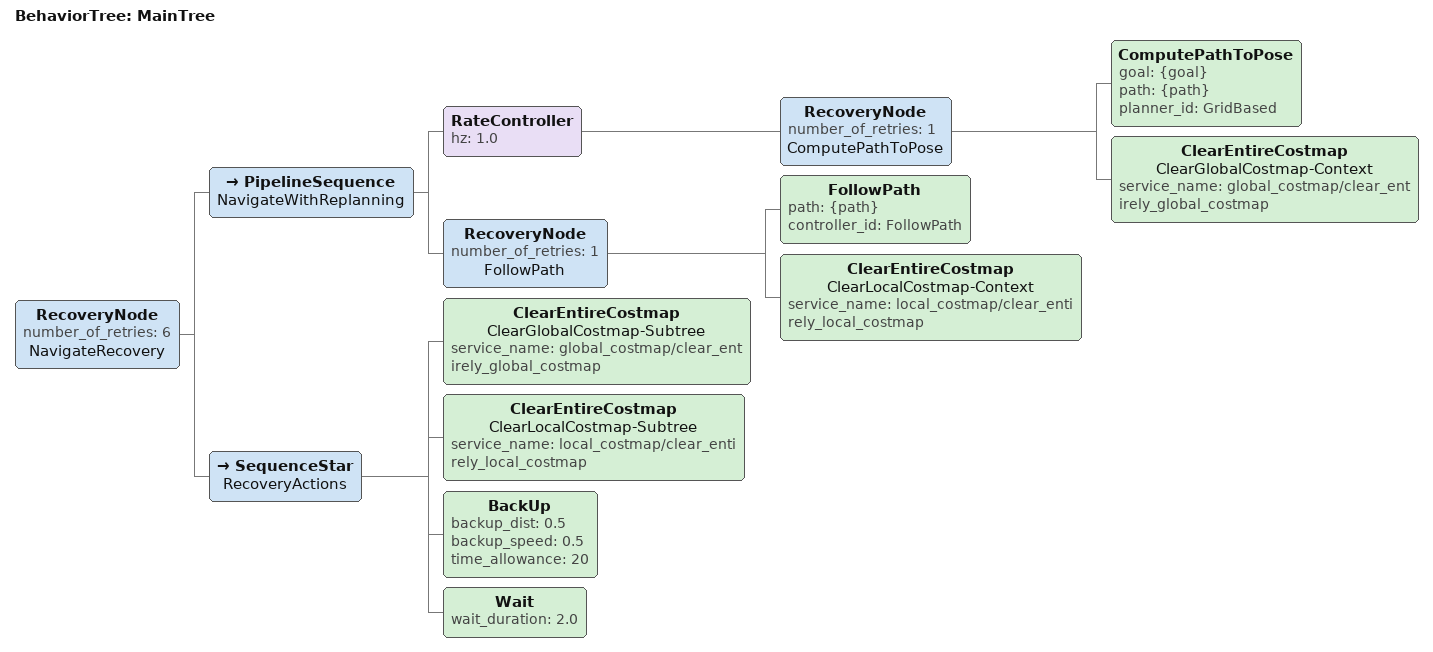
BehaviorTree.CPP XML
<root main_tree_to_execute="MainTree">
  <BehaviorTree ID="MainTree">
    <RecoveryNode number_of_retries="6" name="NavigateRecovery">

      <PipelineSequence name="NavigateWithReplanning">
        <!-- 1 Hz 로 전역 경로 재계획 -->
        <RateController hz="1.0">
          <RecoveryNode number_of_retries="1" name="ComputePathToPose">
            <ComputePathToPose goal="{goal}" path="{path}" planner_id="GridBased"/>
            <ClearEntireCostmap name="ClearGlobalCostmap-Context"
                                service_name="global_costmap/clear_entirely_global_costmap"/>
          </RecoveryNode>
        </RateController>

        <RecoveryNode number_of_retries="1" name="FollowPath">
          <FollowPath path="{path}" controller_id="FollowPath"/>
          <ClearEntireCostmap name="ClearLocalCostmap-Context"
                              service_name="local_costmap/clear_entirely_local_costmap"/>
        </RecoveryNode>
      </PipelineSequence>

      <!-- 복구: 코스트맵 클리어 → 탈출 후진 → 대기 → 재계획.
           Spin(제자리 회전)만 제외합니다. -->
      <SequenceStar name="RecoveryActions">
        <ClearEntireCostmap name="ClearGlobalCostmap-Subtree"
                            service_name="global_costmap/clear_entirely_global_costmap"/>
        <ClearEntireCostmap name="ClearLocalCostmap-Subtree"
                            service_name="local_costmap/clear_entirely_local_costmap"/>
        <BackUp backup_dist="0.5" backup_speed="0.5" time_allowance="20"/>
        <Wait wait_duration="2.0"/>
      </SequenceStar>

    </RecoveryNode>
  </BehaviorTree>
</root>
